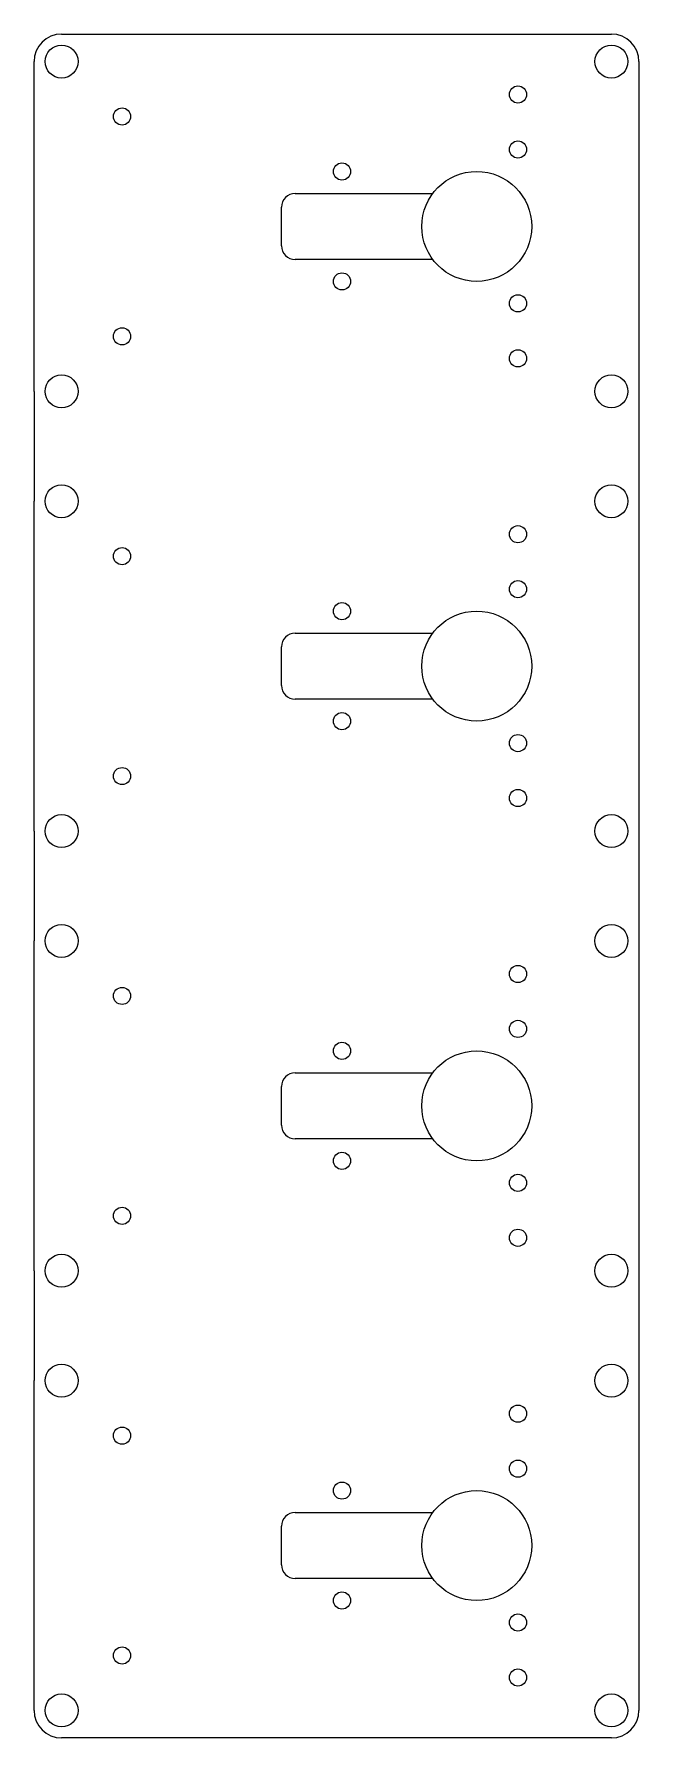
# Model space of a CAD drawing. Header units: inches. Extents: x -2.7 to 2.7, y -7.7 to 7.7.
import ezdxf

# ---------------------------------------------------------------- set-up
doc = ezdxf.new("R2010")
doc.units = ezdxf.units.IN
doc.layers.get('0').update_dxf_attribs({"color": 1, "linetype": 'CONTINUOUS', "lineweight": 0})

msp = doc.modelspace()

# ---------------------------------------------------------------- linework, layer by layer
for p, q in [((-2.5, 7.75), (2.5, 7.75)), ((-2.75, 4.5), (-2.75, 7.5)), ((2.75, 7.5), (2.75, 4.5)), ((-0.375, 6.3), (0.875, 6.3)), ((-0.5, 5.825), (-0.5, 6.175)), ((0.875, 5.7), (-0.375, 5.7)), ((-2.75, 4.5), (-2.75, 3.5)), ((2.75, 4.5), (2.75, 3.5)), ((-2.75, 0.5), (-2.75, 3.5)), ((2.75, 3.5), (2.75, 0.5)), ((-0.5, 1.825), (-0.5, 2.175)), ((-0.375, 2.3), (0.875, 2.3)), ((0.875, 1.7), (-0.375, 1.7)), ((-2.75, 0.5), (-2.75, -0.5)), ((2.75, 0.5), (2.75, -0.5)), ((-2.75, -3.5), (-2.75, -0.5)), ((-2.75, -0.5), (-2.75, -0.5)), ((2.75, -0.5), (2.75, -3.5)), ((2.75, -0.5), (2.75, -0.5)), ((-0.375, -1.7), (0.875, -1.7)), ((-0.5, -2.175), (-0.5, -1.825)), ((0.875, -2.3), (-0.375, -2.3)), ((-2.75, -3.5), (-2.75, -4.5)), ((2.75, -3.5), (2.75, -4.5)), ((-2.75, -7.5), (-2.75, -4.5)), ((2.75, -4.5), (2.75, -7.5)), ((-0.375, -5.7), (0.875, -5.7)), ((-0.5, -6.175), (-0.5, -5.825)), ((0.875, -6.3), (-0.375, -6.3)), ((2.5, -7.75), (-2.5, -7.75))]:
    msp.add_line(p, q)
for centre, radius in [((-2.5, 7.5), 0.15), ((2.5, 7.5), 0.15), ((1.65, 7.2), 0.078), ((-1.95, 7), 0.078), ((1.65, 6.7), 0.078), ((0.05, 6.5), 0.078), ((1.275, 6), 0.5), ((0.05, 5.5), 0.078), ((1.65, 5.3), 0.078), ((-1.95, 5), 0.078), ((1.65, 4.8), 0.078), ((-2.5, 4.5), 0.15), ((2.5, 4.5), 0.15), ((-2.5, 3.5), 0.15), ((2.5, 3.5), 0.15), ((1.65, 3.2), 0.078), ((-1.95, 3), 0.078), ((1.65, 2.7), 0.078), ((0.05, 2.5), 0.078), ((1.275, 2), 0.5), ((0.05, 1.5), 0.078), ((1.65, 1.3), 0.078), ((-1.95, 1), 0.078), ((1.65, 0.8), 0.078), ((-2.5, 0.5), 0.15), ((2.5, 0.5), 0.15), ((-2.5, -0.5), 0.15), ((2.5, -0.5), 0.15), ((1.65, -0.8), 0.078), ((-1.95, -1), 0.078), ((1.65, -1.3), 0.078), ((0.05, -1.5), 0.078), ((1.275, -2), 0.5), ((0.05, -2.5), 0.078), ((1.65, -2.7), 0.078), ((-1.95, -3), 0.078), ((1.65, -3.2), 0.078), ((-2.5, -3.5), 0.15), ((2.5, -3.5), 0.15), ((-2.5, -4.5), 0.15), ((2.5, -4.5), 0.15), ((1.65, -4.8), 0.078), ((-1.95, -5), 0.078), ((1.65, -5.3), 0.078), ((0.05, -5.5), 0.078), ((1.275, -6), 0.5), ((0.05, -6.5), 0.078), ((1.65, -6.7), 0.078), ((-1.95, -7), 0.078), ((1.65, -7.2), 0.078), ((-2.5, -7.5), 0.15), ((2.5, -7.5), 0.15)]:
    msp.add_circle(centre, radius)
for centre, radius, start, end in [((-2.5, 7.5), 0.25, 90, 180), ((2.5, 7.5), 0.25, 0, 90), ((-0.375, 6.175), 0.125, 90, 180), ((-0.375, 5.825), 0.125, 180, 270), ((-0.375, 2.175), 0.125, 90, 180), ((-0.375, 1.825), 0.125, 180, 270), ((-0.375, -1.825), 0.125, 90, 180), ((-0.375, -2.175), 0.125, 180, 270), ((-0.375, -5.825), 0.125, 90, 180), ((-0.375, -6.175), 0.125, 180, 270), ((-2.5, -7.5), 0.25, 180, 270), ((2.5, -7.5), 0.25, 270, 0)]:
    msp.add_arc(centre, radius, start, end)

doc.saveas('drawing.dxf')
